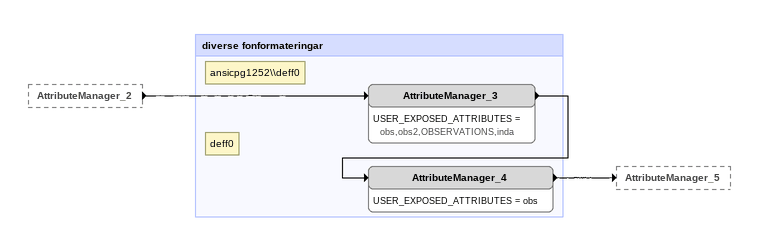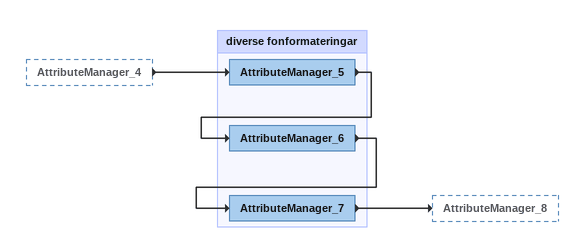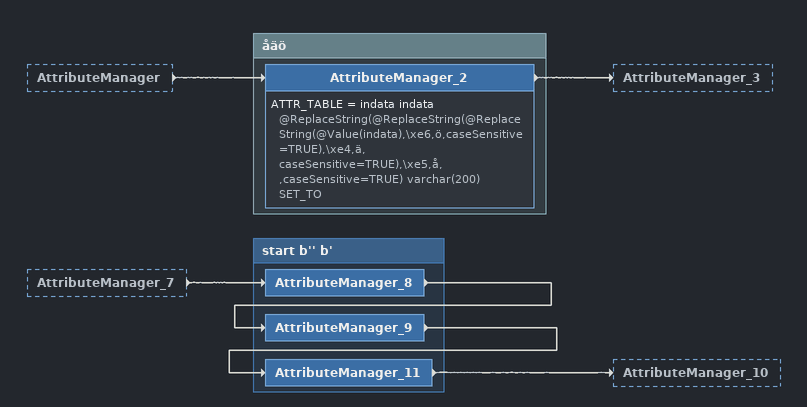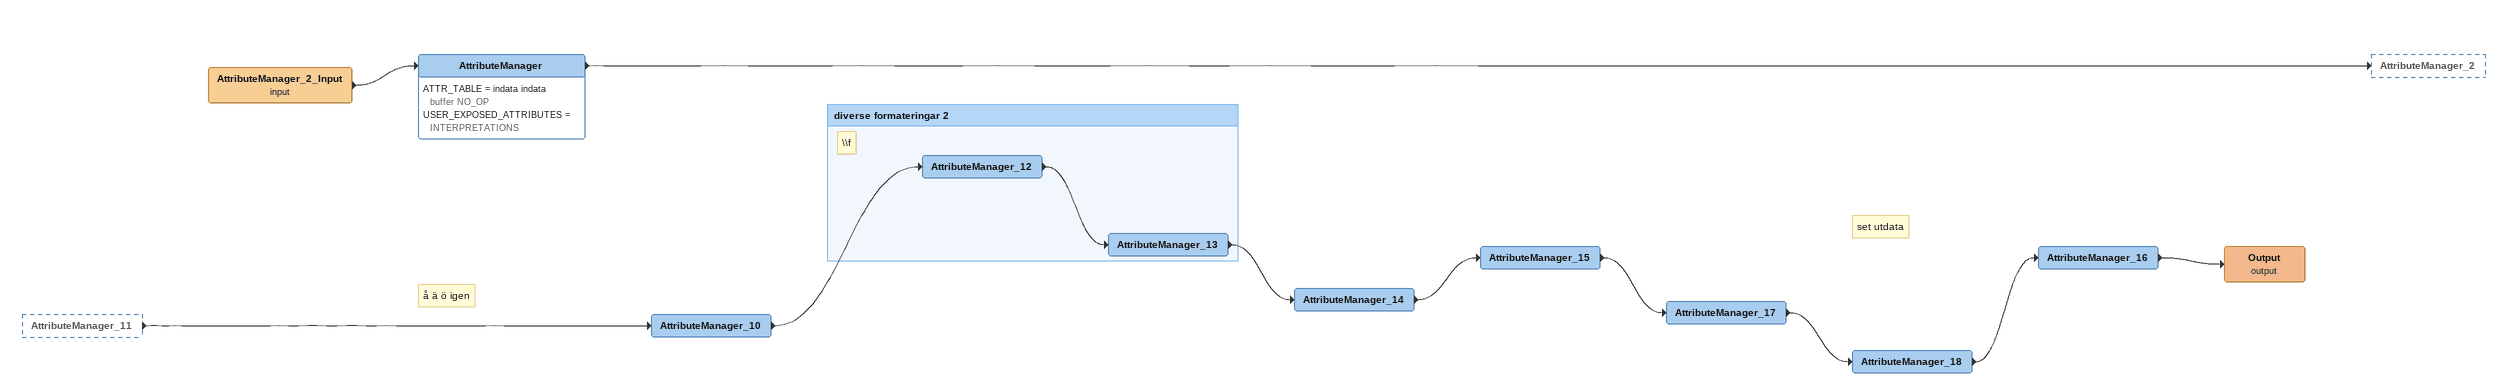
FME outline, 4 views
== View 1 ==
AttributeManager_2 [outside]
    -> AttributeManager_3

Bookmark: diverse fonformateringar
Note: ansicpg1252\\deff0
AttributeManager_3
    USER_EXPOSED_ATTRIBUTES = obs,obs2,OBSERVATIONS,inda
    -> AttributeManager_4
Note: deff0
AttributeManager_4
    USER_EXPOSED_ATTRIBUTES = obs
    -> AttributeManager_5

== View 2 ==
AttributeManager_4 [outside]
    -> AttributeManager_5

Bookmark: diverse fonformateringar
AttributeManager_5
    -> AttributeManager_6
AttributeManager_6
    -> AttributeManager_7
AttributeManager_7
    -> AttributeManager_8

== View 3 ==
AttributeManager [outside]
    -> AttributeManager_2
AttributeManager_7 [outside]
    -> AttributeManager_8

Bookmark: åäö
AttributeManager_2
    ATTR_TABLE = indata indata @ReplaceString(@ReplaceString(@ReplaceString(@Value(indata),\xe6,ö,caseSensitive=TRUE),\xe4,ä, caseSensitive=TRUE),\xe5,å, ,caseSensitive=TRUE) varchar(200) SET_TO
    -> AttributeManager_3

Bookmark: start b'' b'
AttributeManager_8
    -> AttributeManager_9
AttributeManager_9
    -> AttributeManager_11
AttributeManager_11
    -> AttributeManager_10

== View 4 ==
AttributeManager_11 [outside]
    -> AttributeManager_10
AttributeManager_2_Input (input)
    -> AttributeManager
AttributeManager
    ATTR_TABLE = indata indata  buffer NO_OP
    USER_EXPOSED_ATTRIBUTES = INTERPRETATIONS
    -> AttributeManager_2
Note: å ä ö igen
AttributeManager_10
    -> AttributeManager_12
AttributeManager_14
    -> AttributeManager_15
AttributeManager_15
    -> AttributeManager_17
AttributeManager_17
    -> AttributeManager_18
AttributeManager_18
    -> AttributeManager_16
Note: set utdata
AttributeManager_16
    -> Output (output)
Output (output)

Bookmark: diverse formateringar 2
Note: \\f
AttributeManager_12
    -> AttributeManager_13
AttributeManager_13
    -> AttributeManager_14
